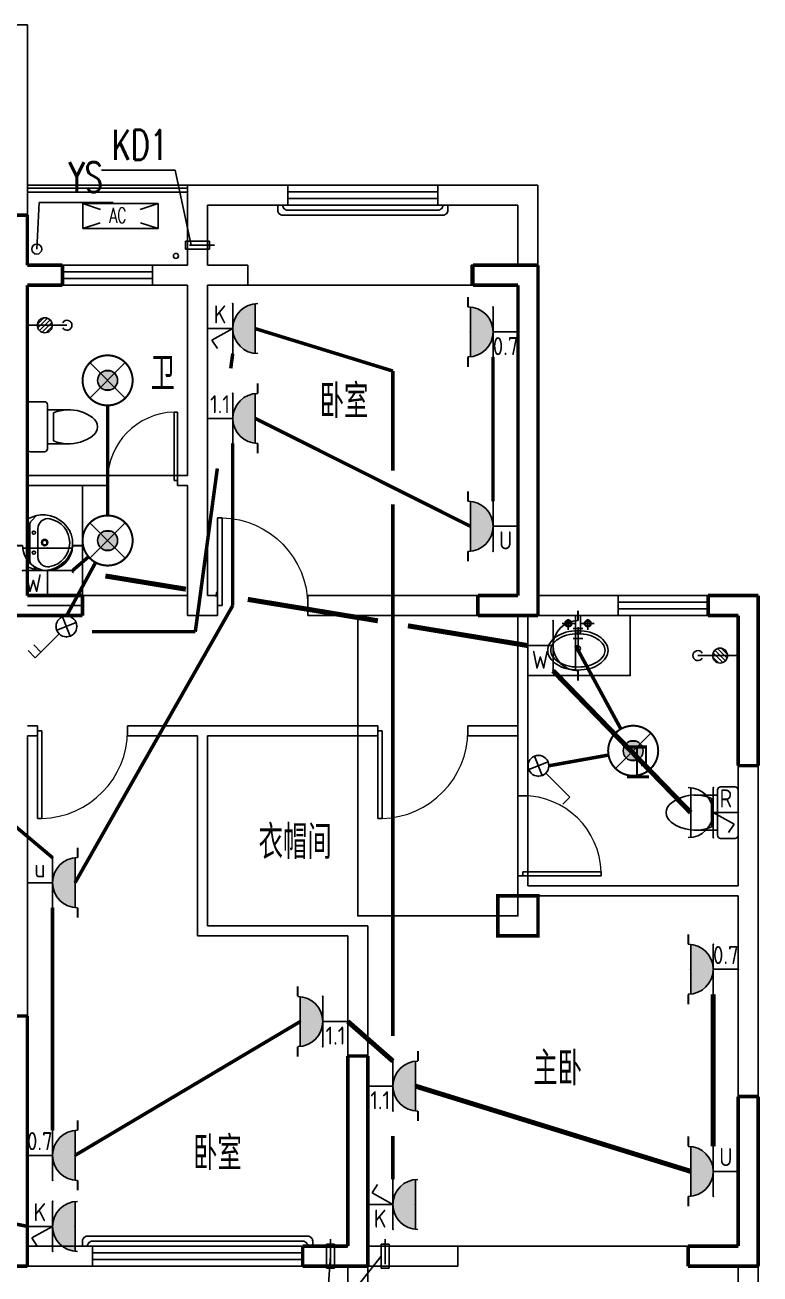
# Model space of a CAD drawing. Extents: x -993182 to -819982, y 169304 to 600104.
# Drawn here: x -931573 to -924231, y 399326 to 411803 of the extents above; entities that cross this region are included whole.
import ezdxf
from ezdxf.enums import TextEntityAlignment as Align

# ---------------------------------------------------------------- set-up
doc = ezdxf.new("R2010")
doc.units = 0
doc.header["$LTSCALE"] = 1000
doc.header["$MEASUREMENT"] = 0
doc.linetypes.add('DASH', pattern=[0.35, 0.25, -0.1])
for name, color, linetype in [('DIM_LEAD', 3, 'Continuous'), ('EQUIP-插座', 3, 'Continuous'), ('EQUIP-照明', 3, 'Continuous'), ('kan', 146, 'Continuous'), ('KTIAO', 124, 'Continuous'), ('PUB_TEXT', 7, 'Continuous'), ('WALL', 4, 'Continuous'), ('WINDOW', 2, 'Continuous'), ('WIRE-插座', 5, 'Continuous'), ('WIRE-照明', 1, 'Continuous'), ('冷凝水管', 6, 'Continuous'), ('家具', 187, 'Continuous'), ('栏杆', 169, 'Continuous'), ('空调、空调洞', 66, 'Continuous'), ('面层', 215, 'Continuous')]:
    doc.layers.add(name, color=color, linetype=linetype)
doc.layers.add('RENDERING', color=125, linetype='Continuous', lineweight=13)
doc.styles.add('_ROMANC', font='romanc__.ttf', dxfattribs={"width": 0.700005})
doc.styles.add('_TCH_DIM', font='SIMPLEX', dxfattribs={"bigfont": 'GBCBIG'})
doc.styles.add('_TCH_LABEL', font='COMPLEX', dxfattribs={"bigfont": 'GBCBIG'})
doc.styles.add('_TEL_ATTDEF', font='GBENOR', dxfattribs={"width": 0.8, "height": 3, "bigfont": 'GBCBIG'})
doc.styles.add('_TEL_DIM', font='ICED', dxfattribs={"width": 0.8, "height": 3.5, "bigfont": 'BZHZ'})
doc.styles.add('DIM_FONT', font='simplex_.ttf', dxfattribs={"width": 0.7, "bigfont": 'GBCBIG'})
doc.styles.get("Standard").update_dxf_attribs({"font": 'gbenor.shx', "bigfont": 'gbcbig.shx'})

# ---------------------------------------------------------------- blocks, each defined once
blk = doc.blocks.new('90304092557924')
at = {"layer": 'KTIAO'}
for p, q in [((-375, 125), (-198, 66)), ((-375, 125), (-375, -125)), ((375, 125), (-375, 125)), ((375, 125), (198, 66)), ((375, -125), (375, 125)), ((-203, -68), (-375, -125)), ((200, -67), (375, -125)), ((-375, -125), (375, -125))]:
    blk.add_line(p, q, dxfattribs=at)
at = {"layer": 'KTIAO', "style": '_ROMANC', "width": 0.7}
blk.add_text('AC', height=148.6, dxfattribs=at).set_placement((-113, -66))
at = {"layer": 'KTIAO', "style": 'DIM_FONT', "oblique": 0, "width": 0.6, "flags": 9}
for tag in ['XSIZE', 'YSIZE']:
    blk.add_attdef(tag, (-375, -125), '', height=0.5, dxfattribs=at)
blk = doc.blocks.new('M_E6')
for p, q in [((-240, 0), (-270, -79)), ((240, 0), (-240, 0)), ((-237, 0), (239, 0)), ((240, 0), (270, -79)), ((-213, -36), (-271, -91)), ((-179, -23), (181, -23)), ((141, -105), (-141, -105)), ((-141, -105), (141, -105)), ((217, -37), (274, -95))]:
    blk.add_line(p, q)
for centre, radius in [((-99, -65), 16.3), ((101, -65), 16.3), ((2, -172), 31.6), ((2, -172), 23)]:
    blk.add_circle(centre, radius)
for centre, radius, start, end in [((28, -152), 307, 166.1751, 244.7296), ((-141, -205), 100, 90, 190.5602), ((-179, -73), 50, 90, 133.181), ((-28, -152), 307, 297.0639, 13.8249), ((141, -205), 100, 349.4398, 90), ((181, -73), 50, 44.5607, 90), ((0, -179), 243, 190.5602, 349.4398), ((0, -201), 250, 245.8071, 296.4628), ((28, -152), 307, 266.589, 266.5936)]:
    blk.add_arc(centre, radius, start, end)
at = {"width": 0.8, "flags": 9}
for tag in ['XSIZE', 'YSIZE']:
    blk.add_attdef(tag, (0, 0), '', height=0.5, dxfattribs=at)
blk = doc.blocks.new('1')
for p, q in [((-550, -239), (-550, 201)), ((-520, 231), (-380, 231)), ((-350, 201), (-350, 151)), ((-350, 151), (-350, -189)), ((-350, 151), (-154, 151)), ((-289, 121), (-289, -159)), ((-154, -189), (-350, -189)), ((-350, -189), (-350, -239)), ((-380, -269), (-520, -269))]:
    blk.add_line(p, q)
for centre, radius, start, end in [((-520, 201), 30, 90, 180), ((-380, 201), 30, 360, 90), ((-137, -247), 398, 92.544, 112.5495), ((-137, -247), 398, 53.3619, 92.544), ((40, -19), 110, 303.4509, 56.5491), ((-137, 208), 398, 267.456, 306.6381), ((-520, -239), 30, 180, 270), ((-380, -239), 30, 270, 360), ((-137, 208), 398, 247.4505, 267.456)]:
    blk.add_arc(centre, radius, start, end)
blk = doc.blocks.new('A$C6A1B0631')
at = {"layer": '家具'}
for p, q in [((0, 527), (0, 667)), ((30, 697), (470, 697)), ((500, 667), (500, 527)), ((470, 497), (30, 497)), ((80, 497), (80, 267)), ((420, 497), (420, 267)), ((390, 437), (110, 437))]:
    blk.add_line(p, q, dxfattribs=at)
for centre, radius, start, end in [((30, 667), 30, 90, 180), ((470, 667), 30, 0, 90), ((30, 527), 30, 180, 270), ((470, 527), 30, 270, 0), ((477, 284), 398, 157.4505, 216.6381), ((23, 284), 398, 323.3619, 22.5495), ((250, 108), 110, 213.4509, 326.5491)]:
    blk.add_arc(centre, radius, start, end, dxfattribs=at)
blk = doc.blocks.new('4')
at = {"layer": '家具'}
for p, q in [((2941801, -560087), (2941801, -559951)), ((2941897, -560087), (2941723, -560087)), ((2941864, -560013), (2941757, -560013)), ((2942094, -560111), (2941837, -560111)), ((2941851, -560063), (2941851, -560160)), ((2941851, -560087), (2941851, -560136)), ((2941897, -560087), (2941897, -560136)), ((2941951, -560063), (2941951, -560160)), ((2941897, -560136), (2941723, -560136)), ((2941864, -560210), (2941757, -560210)), ((2941801, -560136), (2941801, -560272))]:
    blk.add_line(p, q, dxfattribs=at)
for points in [[(2941874, -560110, -0.066088), (2941890, -559990, -0.078703), (2941932, -559897, -0.107168), (2942000, -559829, -0.142355), (2942071, -559809, -0.142355), (2942141, -559829, -0.107168), (2942209, -559897, -0.078703), (2942251, -559990, -0.066088), (2942267, -560110, -0.066088), (2942251, -560230, -0.078703), (2942209, -560323, -0.107168), (2942141, -560390, -0.142355), (2942071, -560411, -0.142355), (2942000, -560390, -0.107168), (2941932, -560323, -0.078703), (2941890, -560230, -0.066088)], [(2941904, -560110, -0.066088), (2941919, -559997, -0.078703), (2941957, -559913, -0.107168), (2942016, -559854, -0.142355), (2942071, -559839, -0.142355), (2942125, -559854, -0.107168), (2942184, -559913, -0.078703), (2942222, -559997, -0.066088), (2942237, -560110, -0.066088), (2942222, -560222, -0.078703), (2942184, -560306, -0.107168), (2942125, -560365, -0.142355), (2942071, -560381, -0.142355), (2942016, -560365, -0.107168), (2941957, -560306, -0.078703), (2941919, -560222, -0.066088)]]:
    blk.add_lwpolyline(points, format="xyb", close=True, dxfattribs=at)
for centre, radius in [((2941801, -560014), 34.1), ((2941801, -560014), 24.4), ((2942051, -560111), 24.4), ((2941801, -560208), 34.1), ((2941801, -560208), 24.4)]:
    blk.add_circle(centre, radius, dxfattribs=at)
blk = doc.blocks.new('$lvtry$00000168')
at = {"color": 0}
blk.add_line((0, 0), (0, -395), dxfattribs=at)
blk.add_arc((0, -395), 50, 121.0332, 58.9668, dxfattribs=at)
for p in [(0, 0), (0, -223)]:
    blk.add_point(p, dxfattribs=at)
blk = doc.blocks.new('$lvtry$00000171')
for p, q in [((-74, 11), (-11, 74)), ((-70, -27), (27, 70)), ((-53, -53), (53, 53)), ((-27, -70), (70, 27)), ((11, -74), (74, -11))]:
    blk.add_line(p, q)
blk.add_circle((0, 0), 75)
blk.add_point((0, 0))
blk = doc.blocks.new('A$C6BE329BC')
at = {"layer": '家具'}
blk.add_blockref('$lvtry$00000168', (75, 445), dxfattribs=at)
at = {"layer": '家具', "rotation": 180}
blk.add_blockref('$lvtry$00000171', (75, 271), dxfattribs=at)
blk = doc.blocks.new('q1')
at = {"color": 3, "const_width": 35}
for points in [[(-470593, -324018), (-470093, -324018)], [(-470093, -324518), (-470093, -324018)], [(-470093, -324518), (-469743, -324518)], [(-469743, -324518), (-469743, -324718)], [(-465643, -324518), (-464993, -324518)], [(-465643, -324718), (-465643, -324518)], [(-464993, -328018), (-464993, -324518)], [(-470093, -327818), (-470093, -324718)], [(-470093, -324718), (-469743, -324718)], [(-465643, -324718), (-465193, -324718)], [(-465193, -327818), (-465193, -324718)], [(-470093, -327818), (-469543, -327818)], [(-469543, -327818), (-469543, -328018)], [(-465593, -327818), (-465193, -327818)], [(-465593, -328018), (-465593, -327818)], [(-463293, -327818), (-462793, -327818)], [(-463293, -328018), (-463293, -327818)], [(-462793, -329518), (-462793, -327818)], [(-470293, -328018), (-469543, -328018)], [(-465593, -328018), (-464993, -328018)], [(-463293, -328018), (-462993, -328018)], [(-462993, -329518), (-462993, -328018)], [(-462793, -329518), (-462993, -329518)], [(-470293, -332018), (-470093, -332018)], [(-470093, -334518), (-470093, -332018)], [(-466893, -334318), (-466893, -332418)], [(-466893, -332418), (-466693, -332418)], [(-466693, -334518), (-466693, -332418)], [(-462993, -334318), (-462993, -332823)], [(-462993, -332823), (-462793, -332823)], [(-462793, -334518), (-462793, -332823)], [(-467343, -334318), (-466893, -334318)], [(-467343, -334518), (-467343, -334318)], [(-463493, -334318), (-462993, -334318)], [(-463493, -334518), (-463493, -334318)], [(-470593, -334518), (-470093, -334518)], [(-467343, -334518), (-466693, -334518)], [(-463493, -334518), (-462793, -334518)]]:
    blk.add_lwpolyline(points, dxfattribs=at)
blk.add_lwpolyline([(-465393, -330818), (-465393, -331218), (-464993, -331218), (-464993, -330818)], close=True, dxfattribs=at)
blk = doc.blocks.new('A$C06D6341B')
at = {"layer": '空调、空调洞', "linetype": 'DASH'}
for p, q in [((80, 290), (0, 290)), ((0, 290), (0, 50)), ((40, 0), (40, 340)), ((80, 50), (80, 290)), ((0, 50), (80, 50))]:
    blk.add_line(p, q, dxfattribs=at)
blk = doc.blocks.new('$DorLib2D$00000001')
for p, q in [((0.45, 0.975), (0.5, 0.975)), ((0.45, 0), (0.45, 0.975)), ((0.5, 0), (0.5, 0.975)), ((0.5, 0), (0.45, 0))]:
    blk.add_line(p, q)
at = {"lineweight": 13}
blk.add_arc((0.475, 0), 0.975, 91.4693, 180, dxfattribs=at)
blk = doc.blocks.new('$WINLIB2D$00000001')
at = {"color": 0}
for points in [[(-0.5, 0.5), (-0.5, -0.5)], [(-0.5, 0.5), (0.5, 0.5)], [(0.5, -0.5), (0.5, 0.5)], [(0.5, 0.1667), (-0.5, 0.1667)], [(0.5, -0.1667), (-0.5, -0.1667)], [(-0.5, -0.5), (0.5, -0.5)]]:
    blk.add_lwpolyline(points, dxfattribs=at)
blk = doc.blocks.new('5#、7#楼参照')
at = {"color": 6}
blk.add_lwpolyline([(-287808.8, -338415.6), (-289408.8, -338415.6), (-289408.8, -341415.6), (-287808.8, -341415.6)], close=True, dxfattribs=at)
blk.add_circle((-292615.6, -334754.6), 50, dxfattribs=at)
at = {"layer": 'DIM_LEAD'}
for p, q in [((-291231.7, -333966.8), (-291969.2, -333966.8)), ((-291072.5, -334715.6), (-291231.7, -333966.8)), ((-291072.5, -334715.6), (-291231.7, -333966.8)), ((-291072.5, -334715.6), (-291231.7, -333966.8)), ((-291072.5, -334715.6), (-291231.7, -333966.8)), ((-291072.5, -334715.6), (-291231.7, -333966.8)), ((-292615.6, -334754.6), (-292592.3, -334289.2)), ((-292592.3, -334289.2), (-291853, -334289.2)), ((-289680.8, -344815.6), (-289731.1, -345515.6)), ((-289176.8, -344815.6), (-289731.1, -345515.6))]:
    blk.add_line(p, q, dxfattribs=at)
at = {"layer": 'kan'}
blk.add_lwpolyline([(-291108.8, -334115.6), (-292708.8, -334115.6)], dxfattribs=at)
at = {"layer": 'WALL'}
for p, q in [((-293308.8, -332515.6), (-292708.8, -332515.6)), ((-292708.8, -334515.6), (-292708.8, -332515.6)), ((-290108.8, -334115.6), (-291108.8, -334115.6)), ((-291108.8, -334915.6), (-291108.8, -334115.6)), ((-290108.8, -334315.6), (-290108.8, -334115.6)), ((-287608.8, -334115.6), (-288608.8, -334115.6)), ((-288608.8, -334115.6), (-288608.8, -334315.6)), ((-287608.8, -334115.6), (-287608.8, -335015.6)), ((-290908.8, -334315.6), (-290108.8, -334315.6)), ((-290908.8, -334915.6), (-290908.8, -334315.6)), ((-288608.8, -334315.6), (-287808.8, -334315.6)), ((-287808.8, -334315.6), (-287808.8, -334915.6)), ((-292708.8, -334515.6), (-292708.8, -334915.6)), ((-292358.8, -334915.6), (-292708.8, -334915.6)), ((-292358.8, -335115.6), (-292358.8, -334915.6)), ((-291108.8, -334915.6), (-291458.8, -334915.6)), ((-291458.8, -334915.6), (-291458.8, -335115.6)), ((-290507.8, -334915.6), (-290908.8, -334915.6)), ((-290507.8, -335115.6), (-290507.8, -334915.6)), ((-287808.8, -334915.6), (-288277.8, -334915.6)), ((-288277.8, -335115.6), (-288277.8, -334915.6)), ((-287608.8, -335015.6), (-287608.8, -338215.6)), ((-292708.8, -335115.6), (-292358.8, -335115.6)), ((-292708.8, -335115.6), (-292708.8, -337015.6)), ((-291458.8, -335115.6), (-291108.8, -335115.6)), ((-291108.8, -337015.6), (-291108.8, -335115.6)), ((-290507.8, -335115.6), (-290908.8, -335115.6)), ((-290908.8, -337015.6), (-290908.8, -335115.6)), ((-287808.8, -335115.6), (-288277.8, -335115.6)), ((-287808.8, -335115.6), (-287808.8, -338215.6)), ((-291908.8, -337015.6), (-292708.8, -337015.6)), ((-291908.8, -337115.6), (-291908.8, -337015.6)), ((-291108.8, -337015.6), (-291208.8, -337015.6)), ((-291208.8, -337015.6), (-291208.8, -337115.6)), ((-290908.8, -338215.6), (-290908.8, -337015.6)), ((-292708.8, -337115.6), (-291908.8, -337115.6)), ((-292708.8, -337115.6), (-292708.8, -338215.6)), ((-291208.8, -337115.6), (-291108.8, -337115.6)), ((-291108.8, -338215.6), (-291108.8, -337115.6)), ((-292158.8, -338215.6), (-292708.8, -338215.6)), ((-292158.8, -338415.6), (-292158.8, -338215.6)), ((-291108.8, -338215.6), (-291108.8, -338415.6)), ((-290808.8, -338215.6), (-290908.8, -338215.6)), ((-290808.8, -338415.6), (-290808.8, -338215.6)), ((-287808.8, -338215.6), (-289908.8, -338215.6)), ((-289908.8, -338215.6), (-289908.8, -338415.6)), ((-286808.5, -338215.6), (-287608.8, -338215.6)), ((-286808.5, -338415.6), (-286808.5, -338215.6)), ((-285408.8, -338215.6), (-285908.5, -338215.6)), ((-285908.5, -338215.6), (-285908.5, -338415.6)), ((-285408.8, -338215.6), (-285408.8, -341115.6)), ((-292808.8, -338415.6), (-292158.8, -338415.6)), ((-291108.8, -338415.6), (-291008.8, -338415.6)), ((-291008.8, -338415.6), (-290808.8, -338415.6)), ((-289908.8, -338415.6), (-287808.8, -338415.6)), ((-287808.8, -339515.6), (-287808.8, -338415.6)), ((-287708.8, -338415.6), (-286808.5, -338415.6)), ((-287708.8, -339615.6), (-287708.8, -338415.6)), ((-285908.5, -338415.6), (-285608.8, -338415.6)), ((-285608.8, -338415.6), (-285608.8, -341115.6)), ((-292608.8, -339515.6), (-292708.8, -339515.6)), ((-292608.8, -339615.6), (-292608.8, -339515.6)), ((-291008.8, -339515.6), (-291708.8, -339515.6)), ((-291708.8, -339515.6), (-291708.8, -339615.6)), ((-289208.8, -339515.6), (-291008.8, -339515.6)), ((-289208.8, -339615.6), (-289208.8, -339515.6)), ((-287808.8, -339515.6), (-288308.8, -339515.6)), ((-288308.8, -339515.6), (-288308.8, -339615.6)), ((-292708.8, -344715.6), (-292708.8, -339615.6)), ((-292708.8, -339615.6), (-292608.8, -339615.6)), ((-291708.8, -339615.6), (-291008.8, -339615.6)), ((-291008.8, -341615.6), (-291008.8, -339615.6)), ((-290908.8, -339615.6), (-289208.8, -339615.6)), ((-290908.8, -341515.6), (-290908.8, -339615.6)), ((-288308.8, -339615.6), (-287808.8, -339615.6)), ((-287808.8, -339615.6), (-287808.8, -340215.6)), ((-287708.8, -340215.6), (-287708.8, -339615.6)), ((-287808.8, -340215.6), (-287708.8, -340215.6)), ((-287708.8, -341015.6), (-287808.8, -341015.6)), ((-287808.8, -341015.6), (-287808.8, -341215.6)), ((-287708.8, -341115.6), (-287708.8, -341015.6)), ((-285608.8, -341115.6), (-287708.8, -341115.6)), ((-285408.8, -341115.6), (-285408.8, -344815.6)), ((-285608.8, -341215.6), (-287808.8, -341215.6)), ((-285608.8, -341215.6), (-285608.8, -344715.6)), ((-289308.8, -341515.6), (-290908.8, -341515.6)), ((-289308.8, -344715.6), (-289308.8, -341515.6)), ((-289508.8, -341615.6), (-291008.8, -341615.6)), ((-289508.8, -344715.6), (-289508.8, -341615.6)), ((-292058.8, -344715.6), (-292708.8, -344715.6)), ((-292058.8, -344915.6), (-292058.8, -344715.6)), ((-289508.8, -344715.6), (-289958.8, -344715.6)), ((-289958.8, -344715.6), (-289958.8, -344915.6)), ((-288408.8, -344715.6), (-289308.8, -344715.6)), ((-288408.8, -344915.6), (-288408.8, -344715.6)), ((-285608.8, -344715.6), (-286108.8, -344715.6)), ((-286108.8, -344915.6), (-286108.8, -344715.6)), ((-285408.8, -344815.6), (-285408.8, -345615.6)), ((-292808.8, -344915.6), (-292058.8, -344915.6)), ((-289958.8, -344915.6), (-289508.8, -344915.6)), ((-289508.8, -345515.6), (-289508.8, -344915.6)), ((-288408.8, -344915.6), (-289308.8, -344915.6)), ((-289308.8, -345415.6), (-289308.8, -344915.6)), ((-285608.8, -344915.6), (-286108.8, -344915.6)), ((-285608.8, -344915.6), (-285608.8, -345415.6))]:
    blk.add_line(p, q, dxfattribs=at)
at = {"layer": 'WINDOW'}
for p, q in [((-290507.8, -335115.6), (-288277.8, -335115.6)), ((-291908.8, -337015.6), (-291208.8, -337015.6)), ((-292158.8, -338215.6), (-291108.8, -338215.6)), ((-287708.8, -341015.6, 0), (-287708.8, -340215.6, 0)), ((-292058.8, -344715.6), (-289858.8, -344715.6)), ((-286108.8, -344715.6), (-288408.8, -344715.6))]:
    blk.add_line(p, q, dxfattribs=at)
at = {"layer": 'WINDOW', "linetype": 'DASH'}
for p, q in [((-292158.8, -338215.6), (-292158.8, -338415.6)), ((-291108.8, -338415.6), (-291108.8, -338215.6))]:
    blk.add_line(p, q, dxfattribs=at)
at = {"layer": '冷凝水管'}
blk.add_circle((-291225.3, -334822.9, -76423.5), 25, dxfattribs=at)
at = {"layer": '家具'}
blk.add_lwpolyline([(-292708.8, -338315.6), (-292158.8, -338315.6), (-292158.8, -337415.6), (-292158.8, -337115.6), (-292708.8, -337115.6)], dxfattribs=at)
blk.add_lwpolyline([(-286687.3, -338415.6), (-287708.8, -338415.6), (-287708.8, -339015.6), (-286687.3, -339015.6)], close=True, dxfattribs=at)
at = {"layer": '栏杆'}
for points in [[(-292708.8, -334145.6), (-291108.8, -334145.6)], [(-292708.8, -334185.6), (-291108.8, -334185.6)]]:
    blk.add_lwpolyline(points, dxfattribs=at)
for points in [[(-288508.8, -334315.6), (-288508.8, -334365.6, -0.4142136), (-288558.8, -334415.6), (-290158.8, -334415.6, -0.4142136), (-290208.8, -334365.6), (-290208.8, -334315.6)], [(-290158.8, -334315.6), (-290158.8, -334315.6, 0.4142136), (-290108.8, -334365.6), (-288608.8, -334365.6, 0.4142136), (-288558.8, -334315.6), (-288558.8, -334315.6)], [(-289858.8, -344715.6), (-289858.8, -344665.6, 0.4142136), (-289908.8, -344615.6), (-292108.8, -344615.6, 0.4142136), (-292158.8, -344665.6), (-292158.8, -344715.6)], [(-292108.8, -344715.6), (-292108.8, -344715.6, -0.4142136), (-292058.8, -344665.6), (-289958.8, -344665.6, -0.4142136), (-289908.8, -344715.6), (-289908.8, -344715.6)]]:
    blk.add_lwpolyline(points, format="xyb", dxfattribs=at)
at = {"xscale": -1, "rotation": 90}
blk.add_blockref('A$C6BE329BC', (-292263.8, -335440.6), dxfattribs=at)
at = {"rotation": 270}
blk.add_blockref('A$C6BE329BC', (-286061.1, -338740.6), dxfattribs=at)
at = {"layer": 'RENDERING'}
blk.add_blockref('90304092557924', (-291779.5, -334425.1), dxfattribs=at)
at = {"layer": 'WINDOW'}
for name, p, xscale, yscale, zscale in [('$WINLIB2D$00000001', (-289358.8, -334215.6), 1500, -200, 1500), ('$DorLib2D$00000001', (-291558.8, -337065.6), 700, 700, 700)]:
    blk.add_blockref(name, p, dxfattribs=dict(at, xscale=xscale, yscale=yscale, zscale=zscale))
for name, p, xscale, yscale, zscale, rotation in [('$WINLIB2D$00000001', (-291908.8, -335015.6), 900, -200, 900, 180), ('$DorLib2D$00000001', (-290358.8, -338315.6), 900, -900, 900, 180.000000000669), ('$WINLIB2D$00000001', (-286358.5, -338315.6), -900, -200, -900, 180.0000000067262), ('$DorLib2D$00000001', (-292158.8, -339565.6), 900, 900, 900, 180.0000000010524), ('$DorLib2D$00000001', (-288758.8, -339565.6), 900, 900, 900, 180.000000001051), ('$DorLib2D$00000001', (-287758.8, -340615.6), -800, -800, -800, 90), ('$WINLIB2D$00000001', (-291008.8, -344815.6), 2100, 200, 2100, 180.0000000000157)]:
    blk.add_blockref(name, p, dxfattribs=dict(at, xscale=xscale, yscale=yscale, zscale=zscale, rotation=rotation))
at = {"layer": '家具'}
blk.add_blockref('1', (-292159.3, -336510.3, 0), dxfattribs=at)
at = {"layer": '家具', "rotation": 90.00000000000001}
blk.add_blockref('M_E6', (-292708.8, -337688.1), dxfattribs=at)
at = {"layer": '家具', "xscale": -1, "rotation": 90}
blk.add_blockref('4', (-847319.6, 2603307, -292.7), dxfattribs=at)
at = {"layer": '家具', "xscale": 1.03000020980835, "yscale": 1.03000020980835, "zscale": 1.03000020980835, "rotation": 270}
blk.add_blockref('A$C6A1B0631', (-286326.9, -340126.6), dxfattribs=at)
at = {"layer": '空调、空调洞', "xscale": -1}
for p, rotation in [((-290838.8, -334675.6, -76423.5), 90), ((-289176.8, -344645.6, -76423.5), 180)]:
    blk.add_blockref('A$C06D6341B', p, dxfattribs=dict(at, rotation=rotation))
at = {"layer": '空调、空调洞', "rotation": 180}
blk.add_blockref('A$C06D6341B', (-289640.8, -344645.6, -76423.5), dxfattribs=at)
at = {"layer": '面层'}
blk.add_blockref('q1', (177384, -10397.2), dxfattribs=at)
at = {"layer": 'DIM_LEAD', "color": 7, "style": '_TCH_DIM', "width": 0.705882}
for s, p in [('KD1', (-291864.2, -333861.8)), ('YS', (-292298, -334184.2))]:
    blk.add_text(s, height=297.5, dxfattribs=at).set_placement(p)
blk = doc.blocks.new('$equip$00002828')
for p, q in [((0.354, 0.354), (-0.354, -0.354)), ((-0.354, 0.354), (0.354, -0.354))]:
    blk.add_line(p, q)
at = {"const_width": 0.04}
blk.add_lwpolyline([(0.5, 0, -1), (-0.5, 0, -1), (0.5, 0, 1)], format="xyb", dxfattribs=at)
for radius in [0.5, 0.2]:
    blk.add_circle((0, 0), radius)
for p in [(0, 0.5), (-0.5, 0), (0.5, 0), (0, -0.5)]:
    blk.add_point(p)
for points in [[(-0.173, 0.1), (0.173, 0.1), (-0.2, 0), (0.2, 0)], [(-0.173, -0.1), (0.173, -0.1), (-0.2, 0), (0.2, 0)], [(-0.1, 0.173), (0.1, 0.173), (-0.173, 0.1), (0.173, 0.1)], [(0, 0.2), (0, 0.2), (-0.1, 0.173), (0.1, 0.173)], [(-0.1, -0.173), (0.1, -0.173), (-0.173, -0.1), (0.173, -0.1)], [(0, -0.2), (0, -0.2), (-0.1, -0.173), (0.1, -0.173)]]:
    blk.add_solid(points)
at = {"color": 7, "style": '_TEL_DIM', "flags": 1}
for tag in ['A', 'REMARK']:
    blk.add_attdef(tag, text='', height=0.00002, dxfattribs=at).set_placement((0, 0), align=Align.MIDDLE_CENTER)
blk = doc.blocks.new('$equip$00003186')
for p, q in [((0.147, 0.356), (0.625, 0.833)), ((0.625, 0.833), (0.766, 0.692)), ((0.512, 0.72), (0.653, 0.579)), ((-0.194, 0.132), (0.194, 0.285)), ((-0.076, 0.402), (0.076, 0.014))]:
    blk.add_line(p, q)
blk.add_circle((0, 0.208), 0.208)
for p in [(0, 0.417), (-0.208, 0.208), (0, 0), (0.208, 0.208)]:
    blk.add_point(p)
at = {"flags": 9}
blk.add_attdef('A', (0, 0), '', height=0.00002, dxfattribs=at)
blk = doc.blocks.new('$equip$00003134')
h = blk.add_hatch(color=256)
h.dxf.hatch_style = 1
h.paths.add_polyline_path([(-0.498, 0.95, 0.904534), (0.497, 0.95)])
for p, q in [((0.497, 0.95), (-0.498, 0.95)), ((0.5, 0.5), (-0.5, 0.5)), ((0, 0.5), (0, 0))]:
    blk.add_line(p, q)
at = {"const_width": 0.04}
for points in [[(-0.5, 1), (-0.7, 1)], [(0.5, 1), (0.7, 1)]]:
    blk.add_lwpolyline(points, dxfattribs=at)
blk.add_arc((0, 1), 0.5, 180, 0)
for p in [(0, 0.95), (-0.5, 0.5), (0.5, 0.5), (0, 0)]:
    blk.add_point(p)
at = {"color": 7, "style": '_TCH_LABEL'}
blk.add_attdef('$TEXT$', text='', height=0.36, dxfattribs=at).set_placement((0.284, 0.247), align=Align.MIDDLE_CENTER)
at = {"color": 7, "style": '_TCH_LABEL', "flags": 1}
blk.add_attdef('A', text='', height=0.000025, dxfattribs=at).set_placement((0, 0), align=Align.MIDDLE_CENTER)
blk = doc.blocks.new('$equip$00003156')
h = blk.add_hatch(color=256)
h.dxf.hatch_style = 1
h.paths.add_polyline_path([(-0.498, 0.95, 0.904534), (0.497, 0.95)])
for p, q in [((0.497, 0.95), (-0.498, 0.95)), ((0.5, 0.5), (-0.5, 0.5)), ((0, 0.5), (-0.23, 0.084)), ((0, 0.5), (0, 0)), ((-0.23, 0.084), (-0.397, 0.193))]:
    blk.add_line(p, q)
blk.add_arc((0, 1), 0.5, 180, 0)
for p in [(0, 0.95), (-0.5, 0.5), (0.5, 0.5), (0, 0)]:
    blk.add_point(p)
at = {"color": 7, "style": '_TCH_LABEL'}
blk.add_attdef('$TEXT$', text='', height=0.36, dxfattribs=at).set_placement((0.284, 0.247), align=Align.MIDDLE_CENTER)
at = {"color": 7, "style": '_TCH_LABEL', "flags": 1}
blk.add_attdef('A', text='', height=0.000025, dxfattribs=at).set_placement((0, 0), align=Align.MIDDLE_CENTER)
blk = doc.blocks.new('$equip$00003162')
for p, q in [((0.497, 0.95), (-0.498, 0.95)), ((0.5, 0.5), (-0.5, 0.5)), ((0, 0.5), (0, 0))]:
    blk.add_line(p, q)
at = {"const_width": 0.04}
for points in [[(-0.5, 1), (-0.7, 1)], [(0.5, 1), (0.7, 1)]]:
    blk.add_lwpolyline(points, dxfattribs=at)
blk.add_arc((0, 1), 0.5, 180, 0)
for p in [(0, 0.95), (-0.5, 0.5), (0.5, 0.5), (0, 0)]:
    blk.add_point(p)
at = {"color": 7, "style": '_TCH_LABEL'}
blk.add_attdef('$TEXT$', text='', height=0.36, dxfattribs=at).set_placement((0.284, 0.247), align=Align.MIDDLE_CENTER)
at = {"color": 7, "style": '_TCH_LABEL', "flags": 1}
blk.add_attdef('A', text='', height=0.000025, dxfattribs=at).set_placement((0, 0), align=Align.MIDDLE_CENTER)
blk = doc.blocks.new('$equip$00003155')
for p, q in [((0.497, 0.95), (-0.498, 0.95)), ((0.5, 0.5), (-0.5, 0.5)), ((0, 0.5), (-0.23, 0.084)), ((0, 0.5), (0, 0)), ((-0.23, 0.084), (-0.397, 0.193))]:
    blk.add_line(p, q)
blk.add_arc((0, 1), 0.5, 180, 0)
for p in [(0, 0.95), (-0.5, 0.5), (0.5, 0.5), (0, 0)]:
    blk.add_point(p)
at = {"color": 7, "style": '_TCH_LABEL'}
blk.add_attdef('$TEXT$', text='', height=0.36, dxfattribs=at).set_placement((0.284, 0.247), align=Align.MIDDLE_CENTER)
at = {"color": 7, "style": '_TCH_LABEL', "flags": 1}
blk.add_attdef('A', text='', height=0.000025, dxfattribs=at).set_placement((0, 0), align=Align.MIDDLE_CENTER)
blk = doc.blocks.new('$equip$00003183')
for p, q in [((0.147, 0.356), (0.625, 0.833)), ((0.625, 0.833), (0.766, 0.692)), ((-0.194, 0.132), (0.194, 0.285)), ((-0.076, 0.402), (0.076, 0.014))]:
    blk.add_line(p, q)
blk.add_circle((0, 0.208), 0.208)
for p in [(0, 0.417), (-0.208, 0.208), (0, 0), (0.208, 0.208)]:
    blk.add_point(p)
at = {"flags": 9}
blk.add_attdef('A', (0, 0), '', height=0.00002, dxfattribs=at)

msp = doc.modelspace()

# ---------------------------------------------------------------- linework, layer by layer
at = {"layer": 'WIRE-插座', "linetype": 'Continuous'}
for points, const_width in [([(-929273, 408770), (-927898, 408346)], 35), ([(-927898, 407351), (-927898, 408346)], 35), ([(-927898, 401703), (-927898, 407016)], 35), ([(-926298, 405353), (-924923, 403935)], 50), ([(-924698, 400601), (-924698, 402120)], 50), ([(-927673, 401203), (-924923, 400351)], 50), ([(-927898, 400271), (-927898, 400703)], 35)]:
    msp.add_lwpolyline(points, dxfattribs=dict(at, const_width=const_width))
at = {"layer": 'WIRE-插座', "linetype": 'Continuous', "elevation": 0}
for points, const_width in [([(-929498, 408520), (-929518, 408373)], 35), ([(-926898, 407045), (-926898, 408487)], 35), ([(-927123, 406795), (-929273, 407873)], 35), ([(-929498, 406003), (-929498, 407623)], 35), ([(-929652, 407373), (-929872, 405742)], 35), ([(-935693, 407191), (-931298, 403485)], 35), ([(-931098, 406353), (-931084, 406351)], 50), ([(-931087, 406344), (-931098, 406353)], 35), ([(-930770, 406299), (-929966, 406167)], 50), ([(-929670, 406118), (-929648, 406114)], 50), ([(-929348, 406065), (-928048, 405851)], 50), ([(-929498, 406003), (-931073, 403235)], 35), ([(-927748, 405801), (-926548, 405603)], 50), ([(-929872, 405742), (-930904, 405742)], 35), ([(-931298, 400761), (-931298, 402985)], 35), ([(-928823, 401848), (-931073, 400511)], 35), ([(-928348, 401848), (-927898, 401453)], 50), ([(-931548, 399801), (-936248, 400765)], 35)]:
    msp.add_lwpolyline(points, dxfattribs=dict(at, const_width=const_width))
at = {"layer": 'WIRE-照明', "linetype": 'Continuous', "const_width": 35, "elevation": 0}
for points in [[(-930748, 406903), (-930748, 408003)], [(-930868, 406434), (-931159, 405899)], [(-930938, 406491), (-931098, 406353)]]:
    msp.add_lwpolyline(points, dxfattribs=at)
at = {"layer": 'WIRE-照明', "linetype": 'Continuous', "const_width": 35}
for points in [[(-926073, 405603), (-925621, 404771)], [(-926340, 404403), (-925744, 404510)]]:
    msp.add_lwpolyline(points, dxfattribs=at)

# ---------------------------------------------------------------- block references
at = {"layer": 'EQUIP-插座'}
ref = msp.add_blockref('$equip$00003134', (-926648, 408737, 0), dxfattribs=dict(at, xscale=-500, yscale=500, zscale=500, rotation=90))
ref.add_attrib('$TEXT$', '0.7', dxfattribs={"layer": '0', "color": 7, "height": 180, "style": '_TEL_ATTDEF'}).set_placement((-926772, 408595, 0), align=Align.MIDDLE_CENTER)
ref = msp.add_blockref('$equip$00003156', (-929748, 408770, 0), dxfattribs=dict(at, xscale=-500, yscale=500, zscale=500, rotation=270))
ref.add_attrib('$TEXT$', 'K', dxfattribs={"layer": '0', "color": 7, "height": 180, "style": '_TEL_ATTDEF'}).set_placement((-929625, 408912, 0), align=Align.MIDDLE_CENTER)
ref = msp.add_blockref('$equip$00003134', (-929748, 407873, 0), dxfattribs=dict(at, xscale=-500, yscale=500, zscale=500, rotation=270))
ref.add_attrib('$TEXT$', '1.1', dxfattribs={"layer": '0', "color": 7, "height": 180, "style": '_TEL_ATTDEF'}).set_placement((-929625, 408015, 0), align=Align.MIDDLE_CENTER)
ref = msp.add_blockref('$equip$00003134', (-926648, 406795, 0), dxfattribs=dict(at, xscale=-500, yscale=500, zscale=500, rotation=90))
ref.add_attrib('$TEXT$', 'U', dxfattribs={"layer": '0', "color": 7, "height": 180, "style": '_TEL_ATTDEF'}).set_placement((-926772, 406654, 0), align=Align.MIDDLE_CENTER)
ref = msp.add_blockref('$equip$00003162', (-931348, 406103, 0), dxfattribs=dict(at, xscale=-500, yscale=500, zscale=500))
ref.add_attrib('$TEXT$', 'W', dxfattribs={"layer": '0', "color": 7, "height": 180, "style": '_TEL_ATTDEF'}).set_placement((-931490, 406227, 0), align=Align.MIDDLE_CENTER)
ref = msp.add_blockref('$equip$00003162', (-926548, 405603), dxfattribs=dict(at, xscale=500, yscale=500, zscale=500, rotation=270))
ref.add_attrib('$TEXT$', 'W', dxfattribs={"layer": '0', "color": 7, "height": 180, "style": '_TEL_ATTDEF'}).set_placement((-926425, 405462), align=Align.MIDDLE_CENTER)
ref = msp.add_blockref('$equip$00003155', (-924448, 403935), dxfattribs=dict(at, xscale=500, yscale=500, zscale=500, rotation=90))
ref.add_attrib('$TEXT$', 'R', dxfattribs={"layer": '0', "color": 7, "height": 180, "style": '_TEL_ATTDEF'}).set_placement((-924572, 404077), align=Align.MIDDLE_CENTER)
ref = msp.add_blockref('$equip$00003134', (-931548, 403235, 0), dxfattribs=dict(at, xscale=-500, yscale=500, zscale=500, rotation=270))
ref.add_attrib('$TEXT$', 'u', dxfattribs={"layer": '0', "color": 7, "height": 180, "style": '_TEL_ATTDEF'}).set_placement((-931425, 403377, 0), align=Align.MIDDLE_CENTER)
ref = msp.add_blockref('$equip$00003134', (-924448, 402370), dxfattribs=dict(at, xscale=500, yscale=500, zscale=500, rotation=90))
ref.add_attrib('$TEXT$', '0.7', dxfattribs={"layer": '0', "color": 7, "height": 180, "style": '_TEL_ATTDEF'}).set_placement((-924572, 402512), align=Align.MIDDLE_CENTER)
ref = msp.add_blockref('$equip$00003134', (-928348, 401848, 0), dxfattribs=dict(at, xscale=-500, yscale=500, zscale=500, rotation=90))
ref.add_attrib('$TEXT$', '1.1', dxfattribs={"layer": '0', "color": 7, "height": 180, "style": '_TEL_ATTDEF'}).set_placement((-928472, 401707, 0), align=Align.MIDDLE_CENTER)
ref = msp.add_blockref('$equip$00003134', (-928148, 401203), dxfattribs=dict(at, xscale=500, yscale=500, zscale=500, rotation=270))
ref.add_attrib('$TEXT$', '1.1', dxfattribs={"layer": '0', "color": 7, "height": 180, "style": '_TEL_ATTDEF'}).set_placement((-928025, 401062), align=Align.MIDDLE_CENTER)
ref = msp.add_blockref('$equip$00003134', (-931548, 400511, 0), dxfattribs=dict(at, xscale=-500, yscale=500, zscale=500, rotation=270))
ref.add_attrib('$TEXT$', '0.7', dxfattribs={"layer": '0', "color": 7, "height": 180, "style": '_TEL_ATTDEF'}).set_placement((-931425, 400653, 0), align=Align.MIDDLE_CENTER)
ref = msp.add_blockref('$equip$00003134', (-924448, 400351), dxfattribs=dict(at, xscale=500, yscale=500, zscale=500, rotation=90))
ref.add_attrib('$TEXT$', 'U', dxfattribs={"layer": '0', "color": 7, "height": 180, "style": '_TEL_ATTDEF'}).set_placement((-924572, 400493), align=Align.MIDDLE_CENTER)
ref = msp.add_blockref('$equip$00003156', (-928148, 400021), dxfattribs=dict(at, xscale=500, yscale=500, zscale=500, rotation=270))
ref.add_attrib('$TEXT$', 'K', dxfattribs={"layer": '0', "color": 7, "height": 180, "style": '_TEL_ATTDEF'}).set_placement((-928025, 399879), align=Align.MIDDLE_CENTER)
ref = msp.add_blockref('$equip$00003156', (-931548, 399801, 0), dxfattribs=dict(at, xscale=-500, yscale=500, zscale=500, rotation=270))
ref.add_attrib('$TEXT$', 'K', dxfattribs={"layer": '0', "color": 7, "height": 180, "style": '_TEL_ATTDEF'}).set_placement((-931425, 399943, 0), align=Align.MIDDLE_CENTER)
at = {"layer": 'EQUIP-照明', "yscale": 500, "zscale": 500}
for p, xscale in [((-930748, 408253, 0), -500), ((-930748, 406653, 0), -500), ((-925498, 404553), 500)]:
    msp.add_blockref('$equip$00002828', p, dxfattribs=dict(at, xscale=xscale))
at = {"layer": 'EQUIP-照明', "xscale": 500, "yscale": 500, "zscale": 500}
for name, p, rotation in [('$equip$00003186', (-931159, 405899, 0), 180.0000000000157), ('$equip$00003183', (-926548, 404403), 270)]:
    msp.add_blockref(name, p, dxfattribs=dict(at, rotation=rotation))
at = {"layer": '面层'}
msp.add_blockref('5#、7#楼参照', (-638840, 744319), dxfattribs=at)

# ---------------------------------------------------------------- texts
at = {"layer": 'PUB_TEXT'}
for s, height, p in [('卫', 338, (-930318, 408152, 0)), ('卧室', 337.6, (-928629, 407876, 0)), ('卫', 338, (-925572, 404262, 0)), ('衣帽间', 337.6, (-929239, 403471, 0)), ('主卧', 337.6, (-926495, 401209, 0)), ('卧室', 337.6, (-929894, 400362, 0))]:
    msp.add_text(s, height=height, dxfattribs=at).set_placement(p)

doc.saveas('drawing.dxf')
